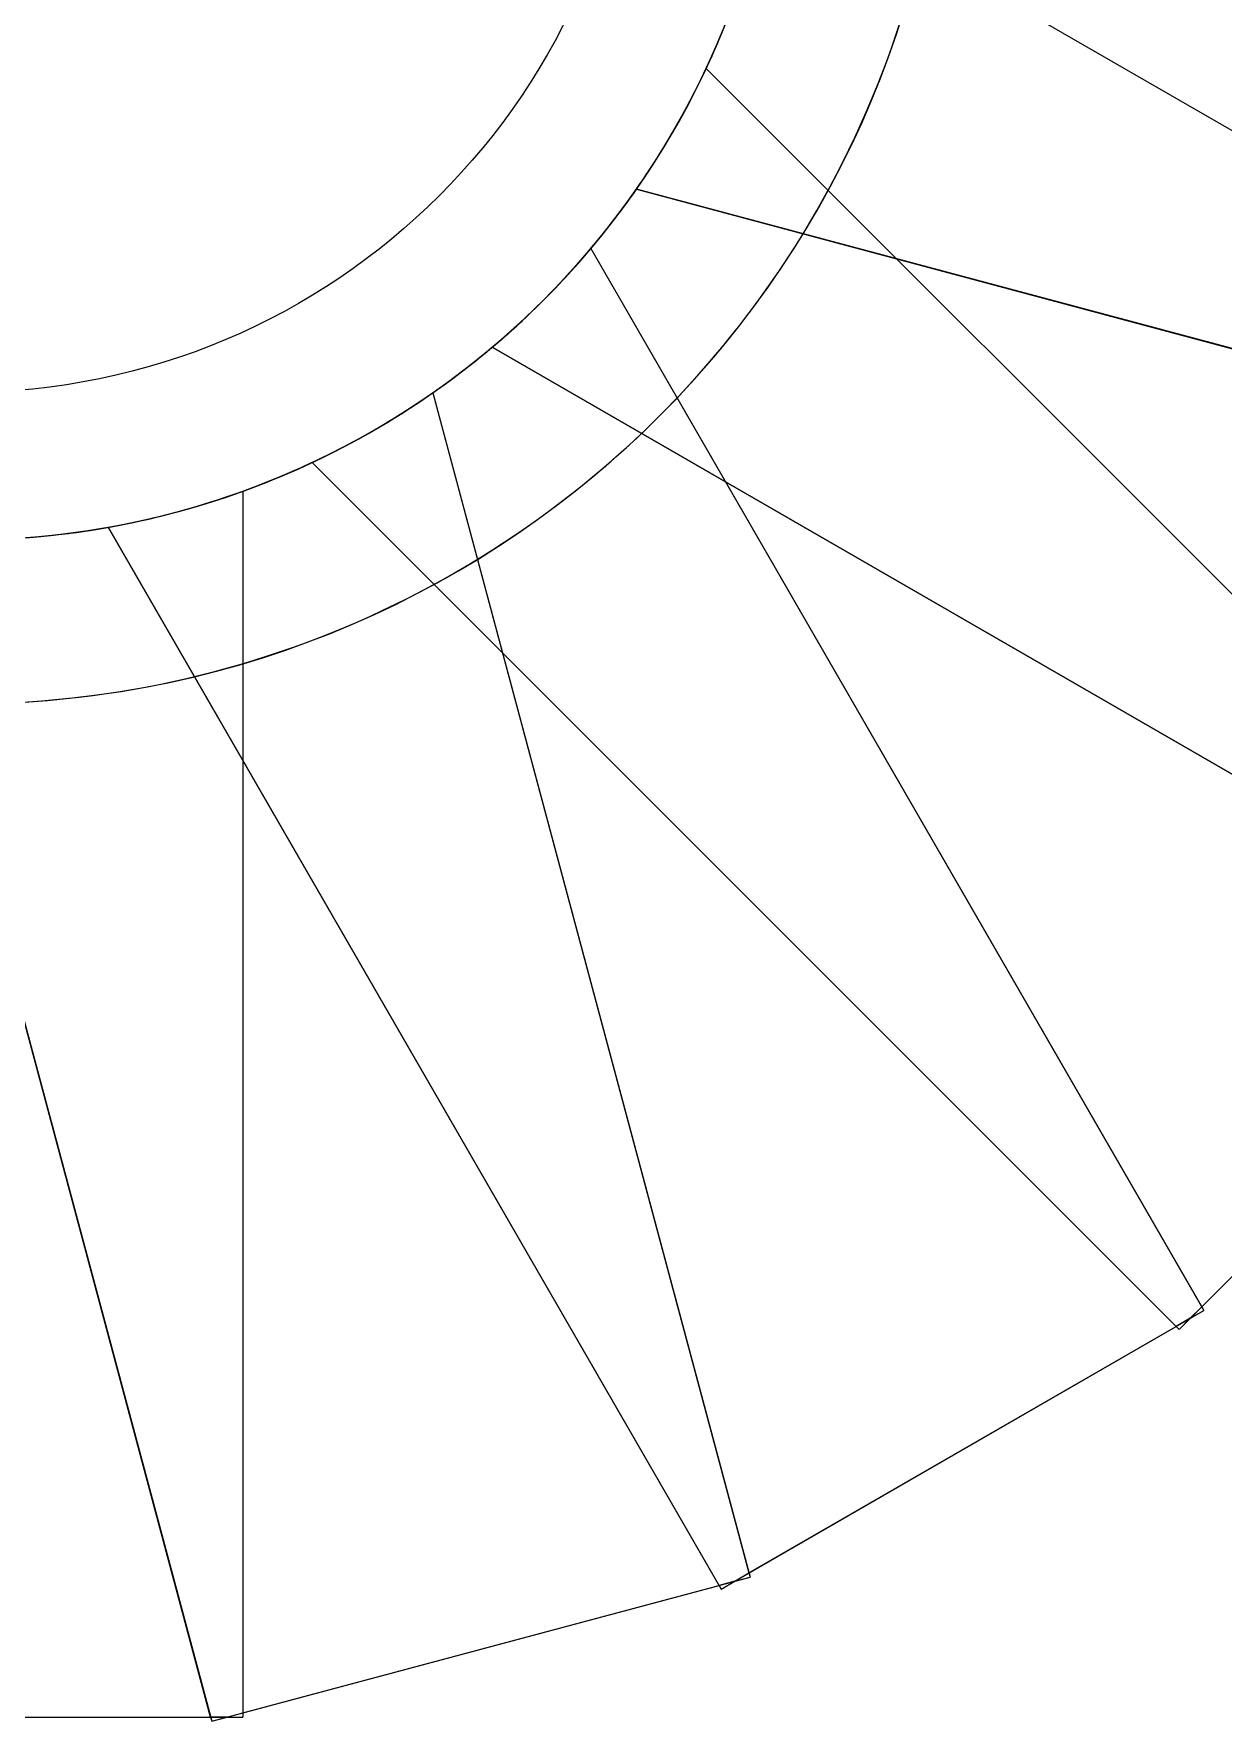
# Model space of a CAD drawing. Header units: millimetres. Extents: x -12.2 to 12.2, y -12.2 to 12.2.
# Drawn here: x 0.43 to 7.68, y -12.21 to -1.91 of the extents above; entities that cross this region are included whole.
import ezdxf

# ---------------------------------------------------------------- set-up
doc = ezdxf.new("R2010")
doc.units = ezdxf.units.MM
doc.layers.add('Part', color=7, linetype='CONTINUOUS')

msp = doc.modelspace()

# ---------------------------------------------------------------- linework, layer by layer
at = {"layer": 'Part'}
for p, q in [((4.922, -0.879, 89.25), (11.378, -4.606, 89.25)), ((4.922, -0.879, 88.5), (11.4, -4.619, 88.5)), ((4.922, -0.879, 89.25), (11.378, -4.606, 89.25)), ((4.922, -0.879, 88.5), (11.4, -4.619, 88.5)), ((4.922, -0.879, 71.25), (11.378, -4.606, 71.25)), ((4.922, -0.879, 70.5), (11.4, -4.619, 70.5)), ((4.922, -0.879, 71.25), (11.378, -4.606, 71.25)), ((4.922, -0.879, 70.5), (11.4, -4.619, 70.5)), ((4.922, -0.879, 53.25), (11.378, -4.606, 53.25)), ((4.922, -0.879, 52.5), (11.4, -4.619, 52.5)), ((4.922, -0.879, 53.25), (11.378, -4.606, 53.25)), ((4.922, -0.879, 52.5), (11.4, -4.619, 52.5)), ((4.922, -0.879, 35.25), (11.378, -4.606, 35.25)), ((4.922, -0.879, 34.5), (11.4, -4.619, 34.5)), ((4.922, -0.879, 35.25), (11.378, -4.606, 35.25)), ((4.922, -0.879, 34.5), (11.4, -4.619, 34.5)), ((4.922, -0.879, 17.25), (11.378, -4.606, 17.25)), ((4.922, -0.879, 16.5), (11.4, -4.619, 16.5)), ((4.922, -0.879, 17.25), (11.378, -4.606, 17.25)), ((4.922, -0.879, 16.5), (11.4, -4.619, 16.5)), ((4.527, -2.123, 87.75), (4.527, -2.123, 88.5)), ((4.527, -2.123, 69.75), (4.527, -2.123, 70.5)), ((4.527, -2.123, 51.75), (4.527, -2.123, 52.5)), ((4.527, -2.123, 33.75), (4.527, -2.123, 34.5)), ((4.527, -2.123, 15.75), (4.527, -2.123, 16.5)), ((4.527, -2.123, 88.5), (9.798, -7.394, 88.5)), ((4.527, -2.123, 87.75), (9.816, -7.412, 87.75)), ((4.527, -2.123, 88.5), (9.798, -7.394, 88.5)), ((4.527, -2.123, 87.75), (4.527, -2.123, 88.5)), ((4.527, -2.123, 87.75), (9.816, -7.412, 87.75)), ((4.527, -2.123, 70.5), (9.798, -7.394, 70.5)), ((4.527, -2.123, 69.75), (9.816, -7.412, 69.75)), ((4.527, -2.123, 70.5), (9.798, -7.394, 70.5)), ((4.527, -2.123, 69.75), (4.527, -2.123, 70.5)), ((4.527, -2.123, 69.75), (9.816, -7.412, 69.75)), ((4.527, -2.123, 52.5), (9.798, -7.394, 52.5)), ((4.527, -2.123, 51.75), (9.816, -7.412, 51.75)), ((4.527, -2.123, 52.5), (9.798, -7.394, 52.5)), ((4.527, -2.123, 51.75), (4.527, -2.123, 52.5)), ((4.527, -2.123, 51.75), (9.816, -7.412, 51.75)), ((4.527, -2.123, 34.5), (9.798, -7.394, 34.5)), ((4.527, -2.123, 33.75), (9.816, -7.412, 33.75)), ((4.527, -2.123, 34.5), (9.798, -7.394, 34.5)), ((4.527, -2.123, 33.75), (4.527, -2.123, 34.5)), ((4.527, -2.123, 33.75), (9.816, -7.412, 33.75)), ((4.527, -2.123, 16.5), (9.798, -7.394, 16.5)), ((4.527, -2.123, 15.75), (9.816, -7.412, 15.75)), ((4.527, -2.123, 16.5), (9.798, -7.394, 16.5)), ((4.527, -2.123, 15.75), (4.527, -2.123, 16.5)), ((4.527, -2.123, 15.75), (9.816, -7.412, 15.75)), ((4.102, -2.859, 18.5), (4.102, -2.859, 19.25)), ((4.102, -2.859, 36.5), (4.102, -2.859, 37.25)), ((4.102, -2.859, 54.5), (4.102, -2.859, 55.25)), ((4.102, -2.859, 72.5), (4.102, -2.859, 73.25)), ((4.102, -2.859, 90.5), (4.102, -2.859, 91.25)), ((11.302, -4.788, 18.5), (4.102, -2.859, 18.5)), ((4.102, -2.859, 19.25), (11.327, -4.795, 19.25)), ((4.102, -2.859, 18.5), (4.102, -2.859, 19.25)), ((11.302, -4.788, 18.5), (4.102, -2.859, 18.5)), ((4.102, -2.859, 19.25), (11.327, -4.795, 19.25)), ((11.302, -4.788, 36.5), (4.102, -2.859, 36.5)), ((4.102, -2.859, 37.25), (11.327, -4.795, 37.25)), ((4.102, -2.859, 36.5), (4.102, -2.859, 37.25)), ((11.302, -4.788, 36.5), (4.102, -2.859, 36.5)), ((4.102, -2.859, 37.25), (11.327, -4.795, 37.25)), ((11.302, -4.788, 54.5), (4.102, -2.859, 54.5)), ((4.102, -2.859, 55.25), (11.327, -4.795, 55.25)), ((4.102, -2.859, 54.5), (4.102, -2.859, 55.25)), ((11.302, -4.788, 54.5), (4.102, -2.859, 54.5)), ((4.102, -2.859, 55.25), (11.327, -4.795, 55.25)), ((11.302, -4.788, 72.5), (4.102, -2.859, 72.5)), ((4.102, -2.859, 73.25), (11.327, -4.795, 73.25)), ((4.102, -2.859, 72.5), (4.102, -2.859, 73.25)), ((11.302, -4.788, 72.5), (4.102, -2.859, 72.5)), ((4.102, -2.859, 73.25), (11.327, -4.795, 73.25)), ((11.302, -4.788, 90.5), (4.102, -2.859, 90.5)), ((4.102, -2.859, 91.25), (11.327, -4.795, 91.25)), ((4.102, -2.859, 90.5), (4.102, -2.859, 91.25)), ((11.302, -4.788, 90.5), (4.102, -2.859, 90.5)), ((4.102, -2.859, 91.25), (11.327, -4.795, 91.25)), ((3.823, -3.222, 87), (3.823, -3.222, 87.75)), ((3.823, -3.222, 69), (3.823, -3.222, 69.75)), ((3.823, -3.222, 51), (3.823, -3.222, 51.75)), ((3.823, -3.222, 33), (3.823, -3.222, 33.75)), ((3.823, -3.222, 15), (3.823, -3.222, 15.75)), ((3.823, -3.222, 87.75), (7.55, -9.678, 87.75)), ((3.823, -3.222, 87), (7.563, -9.7, 87)), ((3.823, -3.222, 87.75), (7.55, -9.678, 87.75)), ((3.823, -3.222, 87), (3.823, -3.222, 87.75)), ((3.823, -3.222, 87), (7.563, -9.7, 87)), ((3.823, -3.222, 69.75), (7.55, -9.678, 69.75)), ((3.823, -3.222, 69), (7.563, -9.7, 69)), ((3.823, -3.222, 69.75), (7.55, -9.678, 69.75)), ((3.823, -3.222, 69), (3.823, -3.222, 69.75)), ((3.823, -3.222, 69), (7.563, -9.7, 69)), ((3.823, -3.222, 51.75), (7.55, -9.678, 51.75)), ((3.823, -3.222, 51), (7.563, -9.7, 51)), ((3.823, -3.222, 51.75), (7.55, -9.678, 51.75)), ((3.823, -3.222, 51), (3.823, -3.222, 51.75)), ((3.823, -3.222, 51), (7.563, -9.7, 51)), ((3.823, -3.222, 33.75), (7.55, -9.678, 33.75)), ((3.823, -3.222, 33), (7.563, -9.7, 33)), ((3.823, -3.222, 33.75), (7.55, -9.678, 33.75)), ((3.823, -3.222, 33), (3.823, -3.222, 33.75)), ((3.823, -3.222, 33), (7.563, -9.7, 33)), ((3.823, -3.222, 15.75), (7.55, -9.678, 15.75)), ((3.823, -3.222, 15), (7.563, -9.7, 15)), ((3.823, -3.222, 15.75), (7.55, -9.678, 15.75)), ((3.823, -3.222, 15), (3.823, -3.222, 15.75)), ((3.823, -3.222, 15), (7.563, -9.7, 15)), ((3.222, -3.823, 17.75), (3.222, -3.823, 18.5)), ((3.222, -3.823, 35.75), (3.222, -3.823, 36.5)), ((3.222, -3.823, 53.75), (3.222, -3.823, 54.5)), ((3.222, -3.823, 71.75), (3.222, -3.823, 72.5)), ((3.222, -3.823, 89.75), (3.222, -3.823, 90.5)), ((9.678, -7.55, 17.75), (3.222, -3.823, 17.75)), ((3.222, -3.823, 18.5), (9.7, -7.563, 18.5)), ((3.222, -3.823, 17.75), (3.222, -3.823, 18.5)), ((9.678, -7.55, 17.75), (3.222, -3.823, 17.75)), ((3.222, -3.823, 18.5), (9.7, -7.563, 18.5)), ((9.678, -7.55, 35.75), (3.222, -3.823, 35.75)), ((3.222, -3.823, 36.5), (9.7, -7.563, 36.5)), ((3.222, -3.823, 35.75), (3.222, -3.823, 36.5)), ((9.678, -7.55, 35.75), (3.222, -3.823, 35.75)), ((3.222, -3.823, 36.5), (9.7, -7.563, 36.5)), ((9.678, -7.55, 53.75), (3.222, -3.823, 53.75)), ((3.222, -3.823, 54.5), (9.7, -7.563, 54.5)), ((3.222, -3.823, 53.75), (3.222, -3.823, 54.5)), ((9.678, -7.55, 53.75), (3.222, -3.823, 53.75)), ((3.222, -3.823, 54.5), (9.7, -7.563, 54.5)), ((9.678, -7.55, 71.75), (3.222, -3.823, 71.75)), ((3.222, -3.823, 72.5), (9.7, -7.563, 72.5)), ((3.222, -3.823, 71.75), (3.222, -3.823, 72.5)), ((9.678, -7.55, 71.75), (3.222, -3.823, 71.75)), ((3.222, -3.823, 72.5), (9.7, -7.563, 72.5)), ((9.678, -7.55, 89.75), (3.222, -3.823, 89.75)), ((3.222, -3.823, 90.5), (9.7, -7.563, 90.5)), ((3.222, -3.823, 89.75), (3.222, -3.823, 90.5)), ((9.678, -7.55, 89.75), (3.222, -3.823, 89.75)), ((3.222, -3.823, 90.5), (9.7, -7.563, 90.5)), ((2.859, -4.102, 104.25), (2.859, -4.102, 105)), ((2.859, -4.102, 86.25), (2.859, -4.102, 87)), ((2.859, -4.102, 68.25), (2.859, -4.102, 69)), ((2.859, -4.102, 50.25), (2.859, -4.102, 51)), ((2.859, -4.102, 32.25), (2.859, -4.102, 33)), ((2.859, -4.102, 14.25), (2.859, -4.102, 15)), ((2.859, -4.102, 105), (4.795, -11.327, 105)), ((2.859, -4.102, 104.25), (4.795, -11.327, 104.25)), ((2.859, -4.102, 105), (4.795, -11.327, 105)), ((2.859, -4.102, 104.25), (2.859, -4.102, 105)), ((2.859, -4.102, 104.25), (4.795, -11.327, 104.25)), ((2.859, -4.102, 87), (4.788, -11.302, 87)), ((2.859, -4.102, 86.25), (4.795, -11.327, 86.25)), ((2.859, -4.102, 87), (4.788, -11.302, 87)), ((2.859, -4.102, 86.25), (2.859, -4.102, 87)), ((2.859, -4.102, 86.25), (4.795, -11.327, 86.25)), ((2.859, -4.102, 69), (4.788, -11.302, 69)), ((2.859, -4.102, 68.25), (4.795, -11.327, 68.25)), ((2.859, -4.102, 69), (4.788, -11.302, 69)), ((2.859, -4.102, 68.25), (2.859, -4.102, 69)), ((2.859, -4.102, 68.25), (4.795, -11.327, 68.25)), ((2.859, -4.102, 51), (4.788, -11.302, 51)), ((2.859, -4.102, 50.25), (4.795, -11.327, 50.25)), ((2.859, -4.102, 51), (4.788, -11.302, 51)), ((2.859, -4.102, 50.25), (2.859, -4.102, 51)), ((2.859, -4.102, 50.25), (4.795, -11.327, 50.25)), ((2.859, -4.102, 33), (4.788, -11.302, 33)), ((2.859, -4.102, 32.25), (4.795, -11.327, 32.25)), ((2.859, -4.102, 33), (4.788, -11.302, 33)), ((2.859, -4.102, 32.25), (2.859, -4.102, 33)), ((2.859, -4.102, 32.25), (4.795, -11.327, 32.25)), ((2.859, -4.102, 15), (4.788, -11.302, 15)), ((2.859, -4.102, 14.25), (4.795, -11.327, 14.25)), ((2.859, -4.102, 15), (4.788, -11.302, 15)), ((2.859, -4.102, 14.25), (2.859, -4.102, 15)), ((2.859, -4.102, 14.25), (4.795, -11.327, 14.25)), ((2.123, -4.527, 17), (2.123, -4.527, 17.75)), ((2.123, -4.527, 35), (2.123, -4.527, 35.75)), ((2.123, -4.527, 53), (2.123, -4.527, 53.75)), ((2.123, -4.527, 71), (2.123, -4.527, 71.75)), ((2.123, -4.527, 89), (2.123, -4.527, 89.75)), ((7.394, -9.798, 17), (2.123, -4.527, 17)), ((2.123, -4.527, 17.75), (7.412, -9.816, 17.75)), ((2.123, -4.527, 17), (2.123, -4.527, 17.75)), ((7.394, -9.798, 17), (2.123, -4.527, 17)), ((2.123, -4.527, 17.75), (7.412, -9.816, 17.75)), ((7.394, -9.798, 35), (2.123, -4.527, 35)), ((2.123, -4.527, 35.75), (7.412, -9.816, 35.75)), ((2.123, -4.527, 35), (2.123, -4.527, 35.75)), ((7.394, -9.798, 35), (2.123, -4.527, 35)), ((2.123, -4.527, 35.75), (7.412, -9.816, 35.75)), ((7.394, -9.798, 53), (2.123, -4.527, 53)), ((2.123, -4.527, 53.75), (7.412, -9.816, 53.75)), ((2.123, -4.527, 53), (2.123, -4.527, 53.75)), ((7.394, -9.798, 53), (2.123, -4.527, 53)), ((2.123, -4.527, 53.75), (7.412, -9.816, 53.75)), ((7.394, -9.798, 71), (2.123, -4.527, 71)), ((2.123, -4.527, 71.75), (7.412, -9.816, 71.75)), ((2.123, -4.527, 71), (2.123, -4.527, 71.75)), ((7.394, -9.798, 71), (2.123, -4.527, 71)), ((2.123, -4.527, 71.75), (7.412, -9.816, 71.75)), ((7.394, -9.798, 89), (2.123, -4.527, 89)), ((2.123, -4.527, 89.75), (7.412, -9.816, 89.75)), ((2.123, -4.527, 89), (2.123, -4.527, 89.75)), ((7.394, -9.798, 89), (2.123, -4.527, 89)), ((2.123, -4.527, 89.75), (7.412, -9.816, 89.75)), ((1.7, -4.702, 103.5), (1.7, -4.702, 104.25)), ((1.7, -4.702, 85.5), (1.7, -4.702, 86.25)), ((1.7, -4.702, 67.5), (1.7, -4.702, 68.25)), ((1.7, -4.702, 49.5), (1.7, -4.702, 50.25)), ((1.7, -4.702, 31.5), (1.7, -4.702, 32.25)), ((1.7, -4.702, 13.5), (1.7, -4.702, 14.25)), ((1.7, -4.702, 104.25), (1.7, -12.156, 104.25)), ((1.7, -4.702, 103.5), (1.7, -12.182, 103.5)), ((1.7, -4.702, 104.25), (1.7, -12.156, 104.25)), ((1.7, -4.702, 103.5), (1.7, -4.702, 104.25)), ((1.7, -4.702, 103.5), (1.7, -12.182, 103.5)), ((1.7, -4.702, 86.25), (1.7, -12.156, 86.25)), ((1.7, -4.702, 85.5), (1.7, -12.182, 85.5)), ((1.7, -4.702, 86.25), (1.7, -12.156, 86.25)), ((1.7, -4.702, 85.5), (1.7, -4.702, 86.25)), ((1.7, -4.702, 85.5), (1.7, -12.182, 85.5)), ((1.7, -4.702, 68.25), (1.7, -12.156, 68.25)), ((1.7, -4.702, 67.5), (1.7, -12.182, 67.5)), ((1.7, -4.702, 68.25), (1.7, -12.156, 68.25)), ((1.7, -4.702, 67.5), (1.7, -4.702, 68.25)), ((1.7, -4.702, 67.5), (1.7, -12.182, 67.5)), ((1.7, -4.702, 50.25), (1.7, -12.156, 50.25)), ((1.7, -4.702, 49.5), (1.7, -12.182, 49.5)), ((1.7, -4.702, 50.25), (1.7, -12.156, 50.25)), ((1.7, -4.702, 49.5), (1.7, -4.702, 50.25)), ((1.7, -4.702, 49.5), (1.7, -12.182, 49.5)), ((1.7, -4.702, 32.25), (1.7, -12.156, 32.25)), ((1.7, -4.702, 31.5), (1.7, -12.182, 31.5)), ((1.7, -4.702, 32.25), (1.7, -12.156, 32.25)), ((1.7, -4.702, 31.5), (1.7, -4.702, 32.25)), ((1.7, -4.702, 31.5), (1.7, -12.182, 31.5)), ((1.7, -4.702, 14.25), (1.7, -12.156, 14.25)), ((1.7, -4.702, 13.5), (1.7, -12.182, 13.5)), ((1.7, -4.702, 14.25), (1.7, -12.156, 14.25)), ((1.7, -4.702, 13.5), (1.7, -4.702, 14.25)), ((1.7, -4.702, 13.5), (1.7, -12.182, 13.5)), ((0.879, -4.922, 16.25), (0.879, -4.922, 17)), ((0.879, -4.922, 34.25), (0.879, -4.922, 35)), ((0.879, -4.922, 52.25), (0.879, -4.922, 53)), ((0.879, -4.922, 70.25), (0.879, -4.922, 71)), ((0.879, -4.922, 88.25), (0.879, -4.922, 89)), ((4.606, -11.378, 16.25), (0.879, -4.922, 16.25)), ((0.879, -4.922, 17), (4.619, -11.4, 17)), ((0.879, -4.922, 16.25), (0.879, -4.922, 17)), ((4.606, -11.378, 16.25), (0.879, -4.922, 16.25)), ((0.879, -4.922, 17), (4.619, -11.4, 17)), ((4.606, -11.378, 34.25), (0.879, -4.922, 34.25)), ((0.879, -4.922, 35), (4.619, -11.4, 35)), ((0.879, -4.922, 34.25), (0.879, -4.922, 35)), ((4.606, -11.378, 34.25), (0.879, -4.922, 34.25)), ((0.879, -4.922, 35), (4.619, -11.4, 35)), ((4.606, -11.378, 52.25), (0.879, -4.922, 52.25)), ((0.879, -4.922, 53), (4.619, -11.4, 53)), ((0.879, -4.922, 52.25), (0.879, -4.922, 53)), ((4.606, -11.378, 52.25), (0.879, -4.922, 52.25)), ((0.879, -4.922, 53), (4.619, -11.4, 53)), ((4.606, -11.378, 70.25), (0.879, -4.922, 70.25)), ((0.879, -4.922, 71), (4.619, -11.4, 71)), ((0.879, -4.922, 70.25), (0.879, -4.922, 71)), ((4.606, -11.378, 70.25), (0.879, -4.922, 70.25)), ((0.879, -4.922, 71), (4.619, -11.4, 71)), ((4.606, -11.378, 88.25), (0.879, -4.922, 88.25)), ((0.879, -4.922, 89), (4.619, -11.4, 89)), ((0.879, -4.922, 88.25), (0.879, -4.922, 89)), ((4.606, -11.378, 88.25), (0.879, -4.922, 88.25)), ((0.879, -4.922, 89), (4.619, -11.4, 89)), ((1.504, -12.182, 15.5), (-0.425, -4.982, 15.5)), ((-0.425, -4.982, 16.25), (1.511, -12.207, 16.25)), ((1.504, -12.182, 15.5), (-0.425, -4.982, 15.5)), ((-0.425, -4.982, 16.25), (1.511, -12.207, 16.25)), ((1.504, -12.182, 33.5), (-0.425, -4.982, 33.5)), ((-0.425, -4.982, 34.25), (1.511, -12.207, 34.25)), ((1.504, -12.182, 33.5), (-0.425, -4.982, 33.5)), ((-0.425, -4.982, 34.25), (1.511, -12.207, 34.25)), ((1.504, -12.182, 51.5), (-0.425, -4.982, 51.5)), ((-0.425, -4.982, 52.25), (1.511, -12.207, 52.25)), ((1.504, -12.182, 51.5), (-0.425, -4.982, 51.5)), ((-0.425, -4.982, 52.25), (1.511, -12.207, 52.25)), ((1.504, -12.182, 69.5), (-0.425, -4.982, 69.5)), ((-0.425, -4.982, 70.25), (1.511, -12.207, 70.25)), ((1.504, -12.182, 69.5), (-0.425, -4.982, 69.5)), ((-0.425, -4.982, 70.25), (1.511, -12.207, 70.25)), ((1.504, -12.182, 87.5), (-0.425, -4.982, 87.5)), ((-0.425, -4.982, 88.25), (1.511, -12.207, 88.25)), ((1.504, -12.182, 87.5), (-0.425, -4.982, 87.5)), ((-0.425, -4.982, 88.25), (1.511, -12.207, 88.25)), ((7.55, -9.678, 87.75), (9.816, -7.412, 87.75)), ((7.55, -9.678, 69.75), (9.816, -7.412, 69.75)), ((7.55, -9.678, 51.75), (9.816, -7.412, 51.75)), ((7.55, -9.678, 33.75), (9.816, -7.412, 33.75)), ((7.55, -9.678, 15.75), (9.816, -7.412, 15.75)), ((7.55, -9.678, 87.75), (9.816, -7.412, 87.75)), ((7.55, -9.678, 69.75), (9.816, -7.412, 69.75)), ((7.55, -9.678, 51.75), (9.816, -7.412, 51.75)), ((7.55, -9.678, 33.75), (9.816, -7.412, 33.75)), ((7.55, -9.678, 15.75), (9.816, -7.412, 15.75)), ((7.412, -9.816, 17.75), (9.678, -7.55, 17.75)), ((7.412, -9.816, 35.75), (9.678, -7.55, 35.75)), ((7.412, -9.816, 53.75), (9.678, -7.55, 53.75)), ((7.412, -9.816, 71.75), (9.678, -7.55, 71.75)), ((7.412, -9.816, 89.75), (9.678, -7.55, 89.75)), ((7.412, -9.816, 89.75), (9.678, -7.55, 89.75)), ((7.412, -9.816, 71.75), (9.678, -7.55, 71.75)), ((7.412, -9.816, 53.75), (9.678, -7.55, 53.75)), ((7.412, -9.816, 35.75), (9.678, -7.55, 35.75)), ((7.412, -9.816, 17.75), (9.678, -7.55, 17.75)), ((7.48, -9.748, 89), (7.55, -9.678, 89)), ((7.48, -9.748, 89), (7.55, -9.678, 89)), ((7.48, -9.748, 71), (7.55, -9.678, 71)), ((7.48, -9.748, 71), (7.55, -9.678, 71)), ((7.48, -9.748, 53), (7.55, -9.678, 53)), ((7.48, -9.748, 53), (7.55, -9.678, 53)), ((7.48, -9.748, 35), (7.55, -9.678, 35)), ((7.48, -9.748, 35), (7.55, -9.678, 35)), ((7.48, -9.748, 17), (7.55, -9.678, 17)), ((7.48, -9.748, 17), (7.55, -9.678, 17)), ((7.55, -9.678, 89), (7.563, -9.7, 89)), ((7.55, -9.678, 89), (7.55, -9.678, 87.75)), ((7.55, -9.678, 71), (7.563, -9.7, 71)), ((7.55, -9.678, 71), (7.55, -9.678, 69.75)), ((7.55, -9.678, 53), (7.563, -9.7, 53)), ((7.55, -9.678, 53), (7.55, -9.678, 51.75)), ((7.55, -9.678, 35), (7.563, -9.7, 35)), ((7.55, -9.678, 35), (7.55, -9.678, 33.75)), ((7.55, -9.678, 17), (7.563, -9.7, 17)), ((7.55, -9.678, 17), (7.55, -9.678, 15.75)), ((7.55, -9.678, 89), (7.55, -9.678, 87.75)), ((7.55, -9.678, 89), (7.563, -9.7, 89)), ((7.55, -9.678, 71), (7.55, -9.678, 69.75)), ((7.55, -9.678, 71), (7.563, -9.7, 71)), ((7.55, -9.678, 53), (7.55, -9.678, 51.75)), ((7.55, -9.678, 53), (7.563, -9.7, 53)), ((7.55, -9.678, 35), (7.55, -9.678, 33.75)), ((7.55, -9.678, 35), (7.563, -9.7, 35)), ((7.55, -9.678, 17), (7.55, -9.678, 15.75)), ((7.55, -9.678, 17), (7.563, -9.7, 17)), ((4.788, -11.302, 87), (7.563, -9.7, 87)), ((4.788, -11.302, 69), (7.563, -9.7, 69)), ((4.788, -11.302, 51), (7.563, -9.7, 51)), ((4.788, -11.302, 33), (7.563, -9.7, 33)), ((4.788, -11.302, 15), (7.563, -9.7, 15)), ((4.788, -11.302, 87), (7.563, -9.7, 87)), ((4.788, -11.302, 69), (7.563, -9.7, 69)), ((4.788, -11.302, 51), (7.563, -9.7, 51)), ((4.788, -11.302, 33), (7.563, -9.7, 33)), ((4.788, -11.302, 15), (7.563, -9.7, 15)), ((7.48, -9.748, 87.75), (7.394, -9.798, 87.75)), ((7.48, -9.748, 69.75), (7.394, -9.798, 69.75)), ((7.48, -9.748, 51.75), (7.394, -9.798, 51.75)), ((7.48, -9.748, 33.75), (7.394, -9.798, 33.75)), ((7.48, -9.748, 15.75), (7.394, -9.798, 15.75)), ((7.48, -9.748, 15.75), (7.394, -9.798, 15.75)), ((7.48, -9.748, 33.75), (7.394, -9.798, 33.75)), ((7.48, -9.748, 51.75), (7.394, -9.798, 51.75)), ((7.48, -9.748, 69.75), (7.394, -9.798, 69.75)), ((7.48, -9.748, 87.75), (7.394, -9.798, 87.75)), ((7.412, -9.816, 87.75), (7.48, -9.748, 87.75)), ((7.412, -9.816, 69.75), (7.48, -9.748, 69.75)), ((7.412, -9.816, 51.75), (7.48, -9.748, 51.75)), ((7.412, -9.816, 33.75), (7.48, -9.748, 33.75)), ((7.412, -9.816, 15.75), (7.48, -9.748, 15.75)), ((7.412, -9.816, 15.75), (7.48, -9.748, 15.75)), ((7.412, -9.816, 33.75), (7.48, -9.748, 33.75)), ((7.412, -9.816, 51.75), (7.48, -9.748, 51.75)), ((7.412, -9.816, 69.75), (7.48, -9.748, 69.75)), ((7.412, -9.816, 87.75), (7.48, -9.748, 87.75)), ((7.48, -9.748, 89), (7.563, -9.7, 89)), ((7.48, -9.748, 89), (7.563, -9.7, 89)), ((7.48, -9.748, 71), (7.563, -9.7, 71)), ((7.48, -9.748, 71), (7.563, -9.7, 71)), ((7.48, -9.748, 53), (7.563, -9.7, 53)), ((7.48, -9.748, 53), (7.563, -9.7, 53)), ((7.48, -9.748, 35), (7.563, -9.7, 35)), ((7.48, -9.748, 35), (7.563, -9.7, 35)), ((7.48, -9.748, 17), (7.563, -9.7, 17)), ((7.48, -9.748, 17), (7.563, -9.7, 17)), ((7.48, -9.748, 87.75), (7.48, -9.748, 89)), ((7.48, -9.748, 87.75), (7.48, -9.748, 89)), ((7.48, -9.748, 69.75), (7.48, -9.748, 71)), ((7.48, -9.748, 69.75), (7.48, -9.748, 71)), ((7.48, -9.748, 51.75), (7.48, -9.748, 53)), ((7.48, -9.748, 51.75), (7.48, -9.748, 53)), ((7.48, -9.748, 33.75), (7.48, -9.748, 35)), ((7.48, -9.748, 33.75), (7.48, -9.748, 35)), ((7.48, -9.748, 15.75), (7.48, -9.748, 17)), ((7.48, -9.748, 15.75), (7.48, -9.748, 17)), ((7.563, -9.7, 87), (7.563, -9.7, 89)), ((7.563, -9.7, 69), (7.563, -9.7, 71)), ((7.563, -9.7, 51), (7.563, -9.7, 53)), ((7.563, -9.7, 33), (7.563, -9.7, 35)), ((7.563, -9.7, 15), (7.563, -9.7, 17)), ((7.563, -9.7, 87), (7.563, -9.7, 89)), ((7.563, -9.7, 69), (7.563, -9.7, 71)), ((7.563, -9.7, 51), (7.563, -9.7, 53)), ((7.563, -9.7, 33), (7.563, -9.7, 35)), ((7.563, -9.7, 15), (7.563, -9.7, 17)), ((4.619, -11.4, 17), (7.394, -9.798, 17)), ((4.619, -11.4, 35), (7.394, -9.798, 35)), ((4.619, -11.4, 53), (7.394, -9.798, 53)), ((4.619, -11.4, 71), (7.394, -9.798, 71)), ((4.619, -11.4, 89), (7.394, -9.798, 89)), ((4.619, -11.4, 89), (7.394, -9.798, 89)), ((4.619, -11.4, 71), (7.394, -9.798, 71)), ((4.619, -11.4, 53), (7.394, -9.798, 53)), ((4.619, -11.4, 35), (7.394, -9.798, 35)), ((4.619, -11.4, 17), (7.394, -9.798, 17)), ((7.394, -9.798, 15.75), (7.412, -9.816, 15.75)), ((7.394, -9.798, 15.75), (7.394, -9.798, 17)), ((7.394, -9.798, 33.75), (7.412, -9.816, 33.75)), ((7.394, -9.798, 33.75), (7.394, -9.798, 35)), ((7.394, -9.798, 51.75), (7.412, -9.816, 51.75)), ((7.394, -9.798, 51.75), (7.394, -9.798, 53)), ((7.394, -9.798, 69.75), (7.412, -9.816, 69.75)), ((7.394, -9.798, 69.75), (7.394, -9.798, 71)), ((7.394, -9.798, 87.75), (7.412, -9.816, 87.75)), ((7.394, -9.798, 87.75), (7.394, -9.798, 89)), ((7.394, -9.798, 87.75), (7.394, -9.798, 89)), ((7.394, -9.798, 69.75), (7.394, -9.798, 71)), ((7.394, -9.798, 51.75), (7.394, -9.798, 53)), ((7.394, -9.798, 33.75), (7.394, -9.798, 35)), ((7.394, -9.798, 15.75), (7.394, -9.798, 17)), ((7.394, -9.798, 15.75), (7.412, -9.816, 15.75)), ((7.394, -9.798, 33.75), (7.412, -9.816, 33.75)), ((7.394, -9.798, 51.75), (7.412, -9.816, 51.75)), ((7.394, -9.798, 69.75), (7.412, -9.816, 69.75)), ((7.394, -9.798, 87.75), (7.412, -9.816, 87.75)), ((7.412, -9.816, 15.75), (7.412, -9.816, 17.75)), ((7.412, -9.816, 33.75), (7.412, -9.816, 35.75)), ((7.412, -9.816, 51.75), (7.412, -9.816, 53.75)), ((7.412, -9.816, 69.75), (7.412, -9.816, 71.75)), ((7.412, -9.816, 87.75), (7.412, -9.816, 89.75)), ((7.412, -9.816, 87.75), (7.412, -9.816, 89.75)), ((7.412, -9.816, 69.75), (7.412, -9.816, 71.75)), ((7.412, -9.816, 51.75), (7.412, -9.816, 53.75)), ((7.412, -9.816, 33.75), (7.412, -9.816, 35.75)), ((7.412, -9.816, 15.75), (7.412, -9.816, 17.75)), ((4.702, -11.352, 88.25), (4.788, -11.302, 88.25)), ((4.702, -11.352, 88.25), (4.788, -11.302, 88.25)), ((4.702, -11.352, 70.25), (4.788, -11.302, 70.25)), ((4.702, -11.352, 70.25), (4.788, -11.302, 70.25)), ((4.702, -11.352, 52.25), (4.788, -11.302, 52.25)), ((4.702, -11.352, 52.25), (4.788, -11.302, 52.25)), ((4.702, -11.352, 34.25), (4.788, -11.302, 34.25)), ((4.702, -11.352, 34.25), (4.788, -11.302, 34.25)), ((4.702, -11.352, 16.25), (4.788, -11.302, 16.25)), ((4.702, -11.352, 16.25), (4.788, -11.302, 16.25)), ((4.788, -11.302, 88.25), (4.795, -11.327, 88.25)), ((4.788, -11.302, 88.25), (4.788, -11.302, 87)), ((4.788, -11.302, 70.25), (4.795, -11.327, 70.25)), ((4.788, -11.302, 70.25), (4.788, -11.302, 69)), ((4.788, -11.302, 52.25), (4.795, -11.327, 52.25)), ((4.788, -11.302, 52.25), (4.788, -11.302, 51)), ((4.788, -11.302, 34.25), (4.795, -11.327, 34.25)), ((4.788, -11.302, 34.25), (4.788, -11.302, 33)), ((4.788, -11.302, 16.25), (4.795, -11.327, 16.25)), ((4.788, -11.302, 16.25), (4.788, -11.302, 15)), ((4.788, -11.302, 88.25), (4.788, -11.302, 87)), ((4.788, -11.302, 88.25), (4.795, -11.327, 88.25)), ((4.788, -11.302, 70.25), (4.788, -11.302, 69)), ((4.788, -11.302, 70.25), (4.795, -11.327, 70.25)), ((4.788, -11.302, 52.25), (4.788, -11.302, 51)), ((4.788, -11.302, 52.25), (4.795, -11.327, 52.25)), ((4.788, -11.302, 34.25), (4.788, -11.302, 33)), ((4.788, -11.302, 34.25), (4.795, -11.327, 34.25)), ((4.788, -11.302, 16.25), (4.788, -11.302, 15)), ((4.788, -11.302, 16.25), (4.795, -11.327, 16.25)), ((1.511, -12.207, 16.25), (4.606, -11.378, 16.25)), ((1.511, -12.207, 34.25), (4.606, -11.378, 34.25)), ((1.511, -12.207, 52.25), (4.606, -11.378, 52.25)), ((1.511, -12.207, 70.25), (4.606, -11.378, 70.25)), ((1.511, -12.207, 88.25), (4.606, -11.378, 88.25)), ((1.511, -12.207, 88.25), (4.606, -11.378, 88.25)), ((1.511, -12.207, 70.25), (4.606, -11.378, 70.25)), ((1.511, -12.207, 52.25), (4.606, -11.378, 52.25)), ((1.511, -12.207, 34.25), (4.606, -11.378, 34.25)), ((1.511, -12.207, 16.25), (4.606, -11.378, 16.25)), ((1.7, -12.156, 105), (4.795, -11.327, 105)), ((1.7, -12.156, 104.25), (4.795, -11.327, 104.25)), ((1.7, -12.156, 86.25), (4.795, -11.327, 86.25)), ((1.7, -12.156, 68.25), (4.795, -11.327, 68.25)), ((1.7, -12.156, 50.25), (4.795, -11.327, 50.25)), ((1.7, -12.156, 32.25), (4.795, -11.327, 32.25)), ((1.7, -12.156, 14.25), (4.795, -11.327, 14.25)), ((1.7, -12.156, 105), (4.795, -11.327, 105)), ((1.7, -12.156, 104.25), (4.795, -11.327, 104.25)), ((1.7, -12.156, 86.25), (4.795, -11.327, 86.25)), ((1.7, -12.156, 68.25), (4.795, -11.327, 68.25)), ((1.7, -12.156, 50.25), (4.795, -11.327, 50.25)), ((1.7, -12.156, 32.25), (4.795, -11.327, 32.25)), ((1.7, -12.156, 14.25), (4.795, -11.327, 14.25)), ((4.702, -11.352, 87), (4.606, -11.378, 87)), ((4.702, -11.352, 69), (4.606, -11.378, 69)), ((4.702, -11.352, 51), (4.606, -11.378, 51)), ((4.702, -11.352, 33), (4.606, -11.378, 33)), ((4.702, -11.352, 15), (4.606, -11.378, 15)), ((4.702, -11.352, 15), (4.606, -11.378, 15)), ((4.702, -11.352, 33), (4.606, -11.378, 33)), ((4.702, -11.352, 51), (4.606, -11.378, 51)), ((4.702, -11.352, 69), (4.606, -11.378, 69)), ((4.702, -11.352, 87), (4.606, -11.378, 87)), ((4.606, -11.378, 15), (4.619, -11.4, 15)), ((4.606, -11.378, 15), (4.606, -11.378, 16.25)), ((4.606, -11.378, 33), (4.619, -11.4, 33)), ((4.606, -11.378, 33), (4.606, -11.378, 34.25)), ((4.606, -11.378, 51), (4.619, -11.4, 51)), ((4.606, -11.378, 51), (4.606, -11.378, 52.25)), ((4.606, -11.378, 69), (4.619, -11.4, 69)), ((4.606, -11.378, 69), (4.606, -11.378, 70.25)), ((4.606, -11.378, 87), (4.619, -11.4, 87)), ((4.606, -11.378, 87), (4.606, -11.378, 88.25)), ((4.606, -11.378, 87), (4.606, -11.378, 88.25)), ((4.606, -11.378, 69), (4.606, -11.378, 70.25)), ((4.606, -11.378, 51), (4.606, -11.378, 52.25)), ((4.606, -11.378, 33), (4.606, -11.378, 34.25)), ((4.606, -11.378, 15), (4.606, -11.378, 16.25)), ((4.606, -11.378, 15), (4.619, -11.4, 15)), ((4.606, -11.378, 33), (4.619, -11.4, 33)), ((4.606, -11.378, 51), (4.619, -11.4, 51)), ((4.606, -11.378, 69), (4.619, -11.4, 69)), ((4.606, -11.378, 87), (4.619, -11.4, 87)), ((4.619, -11.4, 87), (4.702, -11.352, 87)), ((4.619, -11.4, 69), (4.702, -11.352, 69)), ((4.619, -11.4, 51), (4.702, -11.352, 51)), ((4.619, -11.4, 33), (4.702, -11.352, 33)), ((4.619, -11.4, 15), (4.702, -11.352, 15)), ((4.619, -11.4, 15), (4.702, -11.352, 15)), ((4.619, -11.4, 33), (4.702, -11.352, 33)), ((4.619, -11.4, 51), (4.702, -11.352, 51)), ((4.619, -11.4, 69), (4.702, -11.352, 69)), ((4.619, -11.4, 87), (4.702, -11.352, 87)), ((4.619, -11.4, 15), (4.619, -11.4, 17)), ((4.619, -11.4, 33), (4.619, -11.4, 35)), ((4.619, -11.4, 51), (4.619, -11.4, 53)), ((4.619, -11.4, 69), (4.619, -11.4, 71)), ((4.619, -11.4, 87), (4.619, -11.4, 89)), ((4.619, -11.4, 87), (4.619, -11.4, 89)), ((4.619, -11.4, 69), (4.619, -11.4, 71)), ((4.619, -11.4, 51), (4.619, -11.4, 53)), ((4.619, -11.4, 33), (4.619, -11.4, 35)), ((4.619, -11.4, 15), (4.619, -11.4, 17)), ((4.702, -11.352, 88.25), (4.795, -11.327, 88.25)), ((4.702, -11.352, 88.25), (4.795, -11.327, 88.25)), ((4.702, -11.352, 70.25), (4.795, -11.327, 70.25)), ((4.702, -11.352, 70.25), (4.795, -11.327, 70.25)), ((4.702, -11.352, 52.25), (4.795, -11.327, 52.25)), ((4.702, -11.352, 52.25), (4.795, -11.327, 52.25)), ((4.702, -11.352, 34.25), (4.795, -11.327, 34.25)), ((4.702, -11.352, 34.25), (4.795, -11.327, 34.25)), ((4.702, -11.352, 16.25), (4.795, -11.327, 16.25)), ((4.702, -11.352, 16.25), (4.795, -11.327, 16.25)), ((4.702, -11.352, 87), (4.702, -11.352, 88.25)), ((4.702, -11.352, 87), (4.702, -11.352, 88.25)), ((4.702, -11.352, 69), (4.702, -11.352, 70.25)), ((4.702, -11.352, 69), (4.702, -11.352, 70.25)), ((4.702, -11.352, 51), (4.702, -11.352, 52.25)), ((4.702, -11.352, 51), (4.702, -11.352, 52.25)), ((4.702, -11.352, 33), (4.702, -11.352, 34.25)), ((4.702, -11.352, 33), (4.702, -11.352, 34.25)), ((4.702, -11.352, 15), (4.702, -11.352, 16.25)), ((4.702, -11.352, 15), (4.702, -11.352, 16.25)), ((4.795, -11.327, 104.25), (4.795, -11.327, 105)), ((4.795, -11.327, 86.25), (4.795, -11.327, 88.25)), ((4.795, -11.327, 68.25), (4.795, -11.327, 70.25)), ((4.795, -11.327, 50.25), (4.795, -11.327, 52.25)), ((4.795, -11.327, 32.25), (4.795, -11.327, 34.25)), ((4.795, -11.327, 14.25), (4.795, -11.327, 16.25)), ((4.795, -11.327, 104.25), (4.795, -11.327, 105)), ((4.795, -11.327, 86.25), (4.795, -11.327, 88.25)), ((4.795, -11.327, 68.25), (4.795, -11.327, 70.25)), ((4.795, -11.327, 50.25), (4.795, -11.327, 52.25)), ((4.795, -11.327, 32.25), (4.795, -11.327, 34.25)), ((4.795, -11.327, 14.25), (4.795, -11.327, 16.25)), ((-1.7, -12.182, 105), (1.504, -12.182, 105)), ((-1.7, -12.182, 15.5), (1.504, -12.182, 15.5)), ((-1.7, -12.182, 33.5), (1.504, -12.182, 33.5)), ((-1.7, -12.182, 51.5), (1.504, -12.182, 51.5)), ((-1.7, -12.182, 69.5), (1.504, -12.182, 69.5)), ((-1.7, -12.182, 87.5), (1.504, -12.182, 87.5)), ((-1.7, -12.182, 105), (1.504, -12.182, 105)), ((-1.7, -12.182, 87.5), (1.504, -12.182, 87.5)), ((-1.7, -12.182, 69.5), (1.504, -12.182, 69.5)), ((-1.7, -12.182, 51.5), (1.504, -12.182, 51.5)), ((-1.7, -12.182, 33.5), (1.504, -12.182, 33.5)), ((-1.7, -12.182, 15.5), (1.504, -12.182, 15.5)), ((-1.504, -12.182, 103.5), (1.7, -12.182, 103.5)), ((-1.504, -12.182, 85.5), (1.7, -12.182, 85.5)), ((-1.504, -12.182, 67.5), (1.7, -12.182, 67.5)), ((-1.504, -12.182, 49.5), (1.7, -12.182, 49.5)), ((-1.504, -12.182, 31.5), (1.7, -12.182, 31.5)), ((-1.504, -12.182, 13.5), (1.7, -12.182, 13.5)), ((-1.504, -12.182, 103.5), (1.7, -12.182, 103.5)), ((-1.504, -12.182, 85.5), (1.7, -12.182, 85.5)), ((-1.504, -12.182, 67.5), (1.7, -12.182, 67.5)), ((-1.504, -12.182, 49.5), (1.7, -12.182, 49.5)), ((-1.504, -12.182, 31.5), (1.7, -12.182, 31.5)), ((-1.504, -12.182, 13.5), (1.7, -12.182, 13.5)), ((1.504, -12.182, 105), (1.511, -12.207, 105)), ((1.504, -12.182, 14.25), (1.511, -12.207, 14.25)), ((1.504, -12.182, 14.25), (1.504, -12.182, 15.5)), ((1.504, -12.182, 32.25), (1.511, -12.207, 32.25)), ((1.504, -12.182, 32.25), (1.504, -12.182, 33.5)), ((1.504, -12.182, 50.25), (1.511, -12.207, 50.25)), ((1.504, -12.182, 50.25), (1.504, -12.182, 51.5)), ((1.504, -12.182, 68.25), (1.511, -12.207, 68.25)), ((1.504, -12.182, 68.25), (1.504, -12.182, 69.5)), ((1.504, -12.182, 86.25), (1.511, -12.207, 86.25)), ((1.504, -12.182, 86.25), (1.504, -12.182, 87.5)), ((1.504, -12.182, 104.25), (1.504, -12.182, 105)), ((1.604, -12.182, 104.25), (1.504, -12.182, 104.25)), ((1.504, -12.182, 104.25), (1.511, -12.207, 104.25)), ((1.504, -12.182, 105), (1.511, -12.207, 105)), ((1.504, -12.182, 104.25), (1.504, -12.182, 105)), ((1.504, -12.182, 86.25), (1.504, -12.182, 87.5)), ((1.604, -12.182, 86.25), (1.504, -12.182, 86.25)), ((1.504, -12.182, 68.25), (1.504, -12.182, 69.5)), ((1.604, -12.182, 68.25), (1.504, -12.182, 68.25)), ((1.504, -12.182, 50.25), (1.504, -12.182, 51.5)), ((1.604, -12.182, 50.25), (1.504, -12.182, 50.25)), ((1.504, -12.182, 32.25), (1.504, -12.182, 33.5)), ((1.604, -12.182, 32.25), (1.504, -12.182, 32.25)), ((1.504, -12.182, 14.25), (1.504, -12.182, 15.5)), ((1.604, -12.182, 14.25), (1.504, -12.182, 14.25)), ((1.604, -12.182, 14.25), (1.504, -12.182, 14.25)), ((1.504, -12.182, 14.25), (1.511, -12.207, 14.25)), ((1.604, -12.182, 32.25), (1.504, -12.182, 32.25)), ((1.504, -12.182, 32.25), (1.511, -12.207, 32.25)), ((1.604, -12.182, 50.25), (1.504, -12.182, 50.25)), ((1.504, -12.182, 50.25), (1.511, -12.207, 50.25)), ((1.604, -12.182, 68.25), (1.504, -12.182, 68.25)), ((1.504, -12.182, 68.25), (1.511, -12.207, 68.25)), ((1.604, -12.182, 86.25), (1.504, -12.182, 86.25)), ((1.504, -12.182, 86.25), (1.511, -12.207, 86.25)), ((1.604, -12.182, 104.25), (1.504, -12.182, 104.25)), ((1.504, -12.182, 104.25), (1.511, -12.207, 104.25)), ((1.511, -12.207, 105), (1.604, -12.182, 105)), ((1.511, -12.207, 105), (1.604, -12.182, 105)), ((1.511, -12.207, 104.25), (1.604, -12.182, 104.25)), ((1.511, -12.207, 86.25), (1.604, -12.182, 86.25)), ((1.511, -12.207, 68.25), (1.604, -12.182, 68.25)), ((1.511, -12.207, 50.25), (1.604, -12.182, 50.25)), ((1.511, -12.207, 32.25), (1.604, -12.182, 32.25)), ((1.511, -12.207, 14.25), (1.604, -12.182, 14.25)), ((1.511, -12.207, 14.25), (1.604, -12.182, 14.25)), ((1.511, -12.207, 32.25), (1.604, -12.182, 32.25)), ((1.511, -12.207, 50.25), (1.604, -12.182, 50.25)), ((1.511, -12.207, 68.25), (1.604, -12.182, 68.25)), ((1.511, -12.207, 86.25), (1.604, -12.182, 86.25)), ((1.511, -12.207, 104.25), (1.604, -12.182, 104.25)), ((1.511, -12.207, 14.25), (1.511, -12.207, 16.25)), ((1.511, -12.207, 32.25), (1.511, -12.207, 34.25)), ((1.511, -12.207, 50.25), (1.511, -12.207, 52.25)), ((1.511, -12.207, 68.25), (1.511, -12.207, 70.25)), ((1.511, -12.207, 86.25), (1.511, -12.207, 88.25)), ((1.511, -12.207, 104.25), (1.511, -12.207, 105)), ((1.511, -12.207, 104.25), (1.511, -12.207, 105)), ((1.511, -12.207, 86.25), (1.511, -12.207, 88.25)), ((1.511, -12.207, 68.25), (1.511, -12.207, 70.25)), ((1.511, -12.207, 50.25), (1.511, -12.207, 52.25)), ((1.511, -12.207, 32.25), (1.511, -12.207, 34.25)), ((1.511, -12.207, 14.25), (1.511, -12.207, 16.25)), ((1.604, -12.182, 87.5), (1.7, -12.156, 87.5)), ((1.604, -12.182, 87.5), (1.7, -12.156, 87.5)), ((1.604, -12.182, 69.5), (1.7, -12.156, 69.5)), ((1.604, -12.182, 69.5), (1.7, -12.156, 69.5)), ((1.604, -12.182, 51.5), (1.7, -12.156, 51.5)), ((1.604, -12.182, 51.5), (1.7, -12.156, 51.5)), ((1.604, -12.182, 33.5), (1.7, -12.156, 33.5)), ((1.604, -12.182, 33.5), (1.7, -12.156, 33.5)), ((1.604, -12.182, 15.5), (1.7, -12.156, 15.5)), ((1.604, -12.182, 15.5), (1.7, -12.156, 15.5)), ((1.604, -12.182, 105), (1.7, -12.182, 105)), ((1.604, -12.182, 104.25), (1.604, -12.182, 105)), ((1.604, -12.182, 105), (1.7, -12.182, 105)), ((1.604, -12.182, 104.25), (1.604, -12.182, 105)), ((1.604, -12.182, 86.25), (1.604, -12.182, 87.5)), ((1.604, -12.182, 86.25), (1.604, -12.182, 87.5)), ((1.604, -12.182, 87.5), (1.7, -12.182, 87.5)), ((1.604, -12.182, 87.5), (1.7, -12.182, 87.5)), ((1.604, -12.182, 68.25), (1.604, -12.182, 69.5)), ((1.604, -12.182, 68.25), (1.604, -12.182, 69.5)), ((1.604, -12.182, 69.5), (1.7, -12.182, 69.5)), ((1.604, -12.182, 69.5), (1.7, -12.182, 69.5)), ((1.604, -12.182, 50.25), (1.604, -12.182, 51.5)), ((1.604, -12.182, 50.25), (1.604, -12.182, 51.5)), ((1.604, -12.182, 51.5), (1.7, -12.182, 51.5)), ((1.604, -12.182, 51.5), (1.7, -12.182, 51.5)), ((1.604, -12.182, 32.25), (1.604, -12.182, 33.5)), ((1.604, -12.182, 32.25), (1.604, -12.182, 33.5)), ((1.604, -12.182, 33.5), (1.7, -12.182, 33.5)), ((1.604, -12.182, 33.5), (1.7, -12.182, 33.5)), ((1.604, -12.182, 14.25), (1.604, -12.182, 15.5)), ((1.604, -12.182, 14.25), (1.604, -12.182, 15.5)), ((1.604, -12.182, 15.5), (1.7, -12.182, 15.5)), ((1.604, -12.182, 15.5), (1.7, -12.182, 15.5)), ((1.7, -12.156, 105), (1.7, -12.182, 105)), ((1.7, -12.156, 105), (1.7, -12.182, 105)), ((1.7, -12.156, 105), (1.7, -12.156, 104.25)), ((1.7, -12.156, 87.5), (1.7, -12.182, 87.5)), ((1.7, -12.156, 87.5), (1.7, -12.156, 86.25)), ((1.7, -12.156, 69.5), (1.7, -12.182, 69.5)), ((1.7, -12.156, 69.5), (1.7, -12.156, 68.25)), ((1.7, -12.156, 51.5), (1.7, -12.182, 51.5)), ((1.7, -12.156, 51.5), (1.7, -12.156, 50.25)), ((1.7, -12.156, 33.5), (1.7, -12.182, 33.5)), ((1.7, -12.156, 33.5), (1.7, -12.156, 32.25)), ((1.7, -12.156, 15.5), (1.7, -12.182, 15.5)), ((1.7, -12.156, 15.5), (1.7, -12.156, 14.25)), ((1.7, -12.156, 105), (1.7, -12.156, 104.25)), ((1.7, -12.156, 87.5), (1.7, -12.156, 86.25)), ((1.7, -12.156, 87.5), (1.7, -12.182, 87.5)), ((1.7, -12.156, 69.5), (1.7, -12.156, 68.25)), ((1.7, -12.156, 69.5), (1.7, -12.182, 69.5)), ((1.7, -12.156, 51.5), (1.7, -12.156, 50.25)), ((1.7, -12.156, 51.5), (1.7, -12.182, 51.5)), ((1.7, -12.156, 33.5), (1.7, -12.156, 32.25)), ((1.7, -12.156, 33.5), (1.7, -12.182, 33.5)), ((1.7, -12.156, 15.5), (1.7, -12.156, 14.25)), ((1.7, -12.156, 15.5), (1.7, -12.182, 15.5)), ((1.7, -12.182, 103.5), (1.7, -12.182, 105)), ((1.7, -12.182, 85.5), (1.7, -12.182, 87.5)), ((1.7, -12.182, 67.5), (1.7, -12.182, 69.5)), ((1.7, -12.182, 49.5), (1.7, -12.182, 51.5)), ((1.7, -12.182, 31.5), (1.7, -12.182, 33.5)), ((1.7, -12.182, 13.5), (1.7, -12.182, 15.5)), ((1.7, -12.182, 103.5), (1.7, -12.182, 105)), ((1.7, -12.182, 85.5), (1.7, -12.182, 87.5)), ((1.7, -12.182, 67.5), (1.7, -12.182, 69.5)), ((1.7, -12.182, 49.5), (1.7, -12.182, 51.5)), ((1.7, -12.182, 31.5), (1.7, -12.182, 33.5)), ((1.7, -12.182, 13.5), (1.7, -12.182, 15.5))]:
    msp.add_line(p, q, dxfattribs=at)
for centre in [(0, 0, 105), (0, 0, 105), (0, 0), (0, 0)]:
    msp.add_circle(centre, 4.1, dxfattribs=at)
for centre, radius, start, end in [((0, 0, 4), 6, 91.4592, 0), ((0, 0, 4), 6, 91.4592, 0), ((0, 0, 105), 5, 0, -109.8769), ((0, 0, 105), 5, 0, -109.8769), ((0, 0), 5, 19.8769, -19.8769), ((0, 0), 5, 19.8769, -19.8769), ((0, 0, 4), 5, 94.8769, 0), ((0, 0, 4), 5, 94.8769, 0), ((0, 0, 12), 6, -103.5408, 0), ((0, 0, 12), 6, -103.5408, 0), ((0, 0, 12), 5, -100.1231, 0), ((0, 0, 12), 5, -100.1231, 0), ((0, 0, 105), 5, -55.1231, 0), ((0, 0, 105), 5, -55.1231, 0), ((0, 0, 88.5), 5, -25.1231, -10.1231), ((0, 0, 70.5), 5, -25.1231, -10.1231), ((0, 0, 52.5), 5, -25.1231, -10.1231), ((0, 0, 34.5), 5, -25.1231, -10.1231), ((0, 0, 16.5), 5, -25.1231, -10.1231), ((0, 0, 88.5), 5, -25.1231, -10.1231), ((0, 0, 70.5), 5, -25.1231, -10.1231), ((0, 0, 52.5), 5, -25.1231, -10.1231), ((0, 0, 34.5), 5, -25.1231, -10.1231), ((0, 0, 16.5), 5, -25.1231, -10.1231), ((0, 0, 19.25), 5, -34.8769, -19.8769), ((0, 0, 37.25), 5, -34.8769, -19.8769), ((0, 0, 55.25), 5, -34.8769, -19.8769), ((0, 0, 73.25), 5, -34.8769, -19.8769), ((0, 0, 91.25), 5, -34.8769, -19.8769), ((0, 0, 19.25), 5, -34.8769, -19.8769), ((0, 0, 37.25), 5, -34.8769, -19.8769), ((0, 0, 55.25), 5, -34.8769, -19.8769), ((0, 0, 73.25), 5, -34.8769, -19.8769), ((0, 0, 91.25), 5, -34.8769, -19.8769), ((0, 0, 87.75), 5, -40.1231, -25.1231), ((0, 0, 69.75), 5, -40.1231, -25.1231), ((0, 0, 51.75), 5, -40.1231, -25.1231), ((0, 0, 33.75), 5, -40.1231, -25.1231), ((0, 0, 15.75), 5, -40.1231, -25.1231), ((0, 0, 87.75), 5, -40.1231, -25.1231), ((0, 0, 69.75), 5, -40.1231, -25.1231), ((0, 0, 51.75), 5, -40.1231, -25.1231), ((0, 0, 33.75), 5, -40.1231, -25.1231), ((0, 0, 15.75), 5, -40.1231, -25.1231), ((0, 0, 18.5), 5, -49.8769, -34.8769), ((0, 0, 36.5), 5, -49.8769, -34.8769), ((0, 0, 54.5), 5, -49.8769, -34.8769), ((0, 0, 72.5), 5, -49.8769, -34.8769), ((0, 0, 90.5), 5, -49.8769, -34.8769), ((0, 0, 18.5), 5, -49.8769, -34.8769), ((0, 0, 36.5), 5, -49.8769, -34.8769), ((0, 0, 54.5), 5, -49.8769, -34.8769), ((0, 0, 72.5), 5, -49.8769, -34.8769), ((0, 0, 90.5), 5, -49.8769, -34.8769), ((0, 0, 87), 5, -55.1231, -40.1231), ((0, 0, 69), 5, -55.1231, -40.1231), ((0, 0, 51), 5, -55.1231, -40.1231), ((0, 0, 33), 5, -55.1231, -40.1231), ((0, 0, 15), 5, -55.1231, -40.1231), ((0, 0, 87), 5, -55.1231, -40.1231), ((0, 0, 69), 5, -55.1231, -40.1231), ((0, 0, 51), 5, -55.1231, -40.1231), ((0, 0, 33), 5, -55.1231, -40.1231), ((0, 0, 15), 5, -55.1231, -40.1231), ((0, 0, 17.75), 5, -64.8769, -49.8769), ((0, 0, 35.75), 5, -64.8769, -49.8769), ((0, 0, 53.75), 5, -64.8769, -49.8769), ((0, 0, 71.75), 5, -64.8769, -49.8769), ((0, 0, 89.75), 5, -64.8769, -49.8769), ((0, 0, 17.75), 5, -64.8769, -49.8769), ((0, 0, 35.75), 5, -64.8769, -49.8769), ((0, 0, 53.75), 5, -64.8769, -49.8769), ((0, 0, 71.75), 5, -64.8769, -49.8769), ((0, 0, 89.75), 5, -64.8769, -49.8769), ((0, 0, 104.25), 5, -70.1231, -55.1231), ((0, 0, 86.25), 5, -70.1231, -55.1231), ((0, 0, 68.25), 5, -70.1231, -55.1231), ((0, 0, 50.25), 5, -70.1231, -55.1231), ((0, 0, 32.25), 5, -70.1231, -55.1231), ((0, 0, 14.25), 5, -70.1231, -55.1231), ((0, 0, 104.25), 5, -70.1231, -55.1231), ((0, 0, 86.25), 5, -70.1231, -55.1231), ((0, 0, 68.25), 5, -70.1231, -55.1231), ((0, 0, 50.25), 5, -70.1231, -55.1231), ((0, 0, 32.25), 5, -70.1231, -55.1231), ((0, 0, 14.25), 5, -70.1231, -55.1231), ((0, 0, 17), 5, -79.8769, -64.8769), ((0, 0, 35), 5, -79.8769, -64.8769), ((0, 0, 53), 5, -79.8769, -64.8769), ((0, 0, 71), 5, -79.8769, -64.8769), ((0, 0, 89), 5, -79.8769, -64.8769), ((0, 0, 17), 5, -79.8769, -64.8769), ((0, 0, 35), 5, -79.8769, -64.8769), ((0, 0, 53), 5, -79.8769, -64.8769), ((0, 0, 71), 5, -79.8769, -64.8769), ((0, 0, 89), 5, -79.8769, -64.8769), ((0, 0, 103.5), 5, -85.1231, -70.1231), ((0, 0, 85.5), 5, -85.1231, -70.1231), ((0, 0, 67.5), 5, -85.1231, -70.1231), ((0, 0, 49.5), 5, -85.1231, -70.1231), ((0, 0, 31.5), 5, -85.1231, -70.1231), ((0, 0, 13.5), 5, -85.1231, -70.1231), ((0, 0, 103.5), 5, -85.1231, -70.1231), ((0, 0, 85.5), 5, -85.1231, -70.1231), ((0, 0, 67.5), 5, -85.1231, -70.1231), ((0, 0, 49.5), 5, -85.1231, -70.1231), ((0, 0, 31.5), 5, -85.1231, -70.1231), ((0, 0, 13.5), 5, -85.1231, -70.1231), ((0, 0, 102.75), 5, -100.1231, -85.1231), ((0, 0, 84.75), 5, -100.1231, -85.1231), ((0, 0, 66.75), 5, -100.1231, -85.1231), ((0, 0, 48.75), 5, -100.1231, -85.1231), ((0, 0, 30.75), 5, -100.1231, -85.1231), ((0, 0, 12.75), 5, -100.1231, -85.1231), ((0, 0, 102.75), 5, -100.1231, -85.1231), ((0, 0, 84.75), 5, -100.1231, -85.1231), ((0, 0, 66.75), 5, -100.1231, -85.1231), ((0, 0, 48.75), 5, -100.1231, -85.1231), ((0, 0, 30.75), 5, -100.1231, -85.1231), ((0, 0, 12.75), 5, -100.1231, -85.1231), ((0, 0, 16.25), 5, -94.8769, -79.8769), ((0, 0, 34.25), 5, -94.8769, -79.8769), ((0, 0, 52.25), 5, -94.8769, -79.8769), ((0, 0, 70.25), 5, -94.8769, -79.8769), ((0, 0, 88.25), 5, -94.8769, -79.8769), ((0, 0, 16.25), 5, -94.8769, -79.8769), ((0, 0, 34.25), 5, -94.8769, -79.8769), ((0, 0, 52.25), 5, -94.8769, -79.8769), ((0, 0, 70.25), 5, -94.8769, -79.8769), ((0, 0, 88.25), 5, -94.8769, -79.8769)]:
    msp.add_arc(centre, radius, start, end, dxfattribs=at)

doc.saveas('drawing.dxf')
